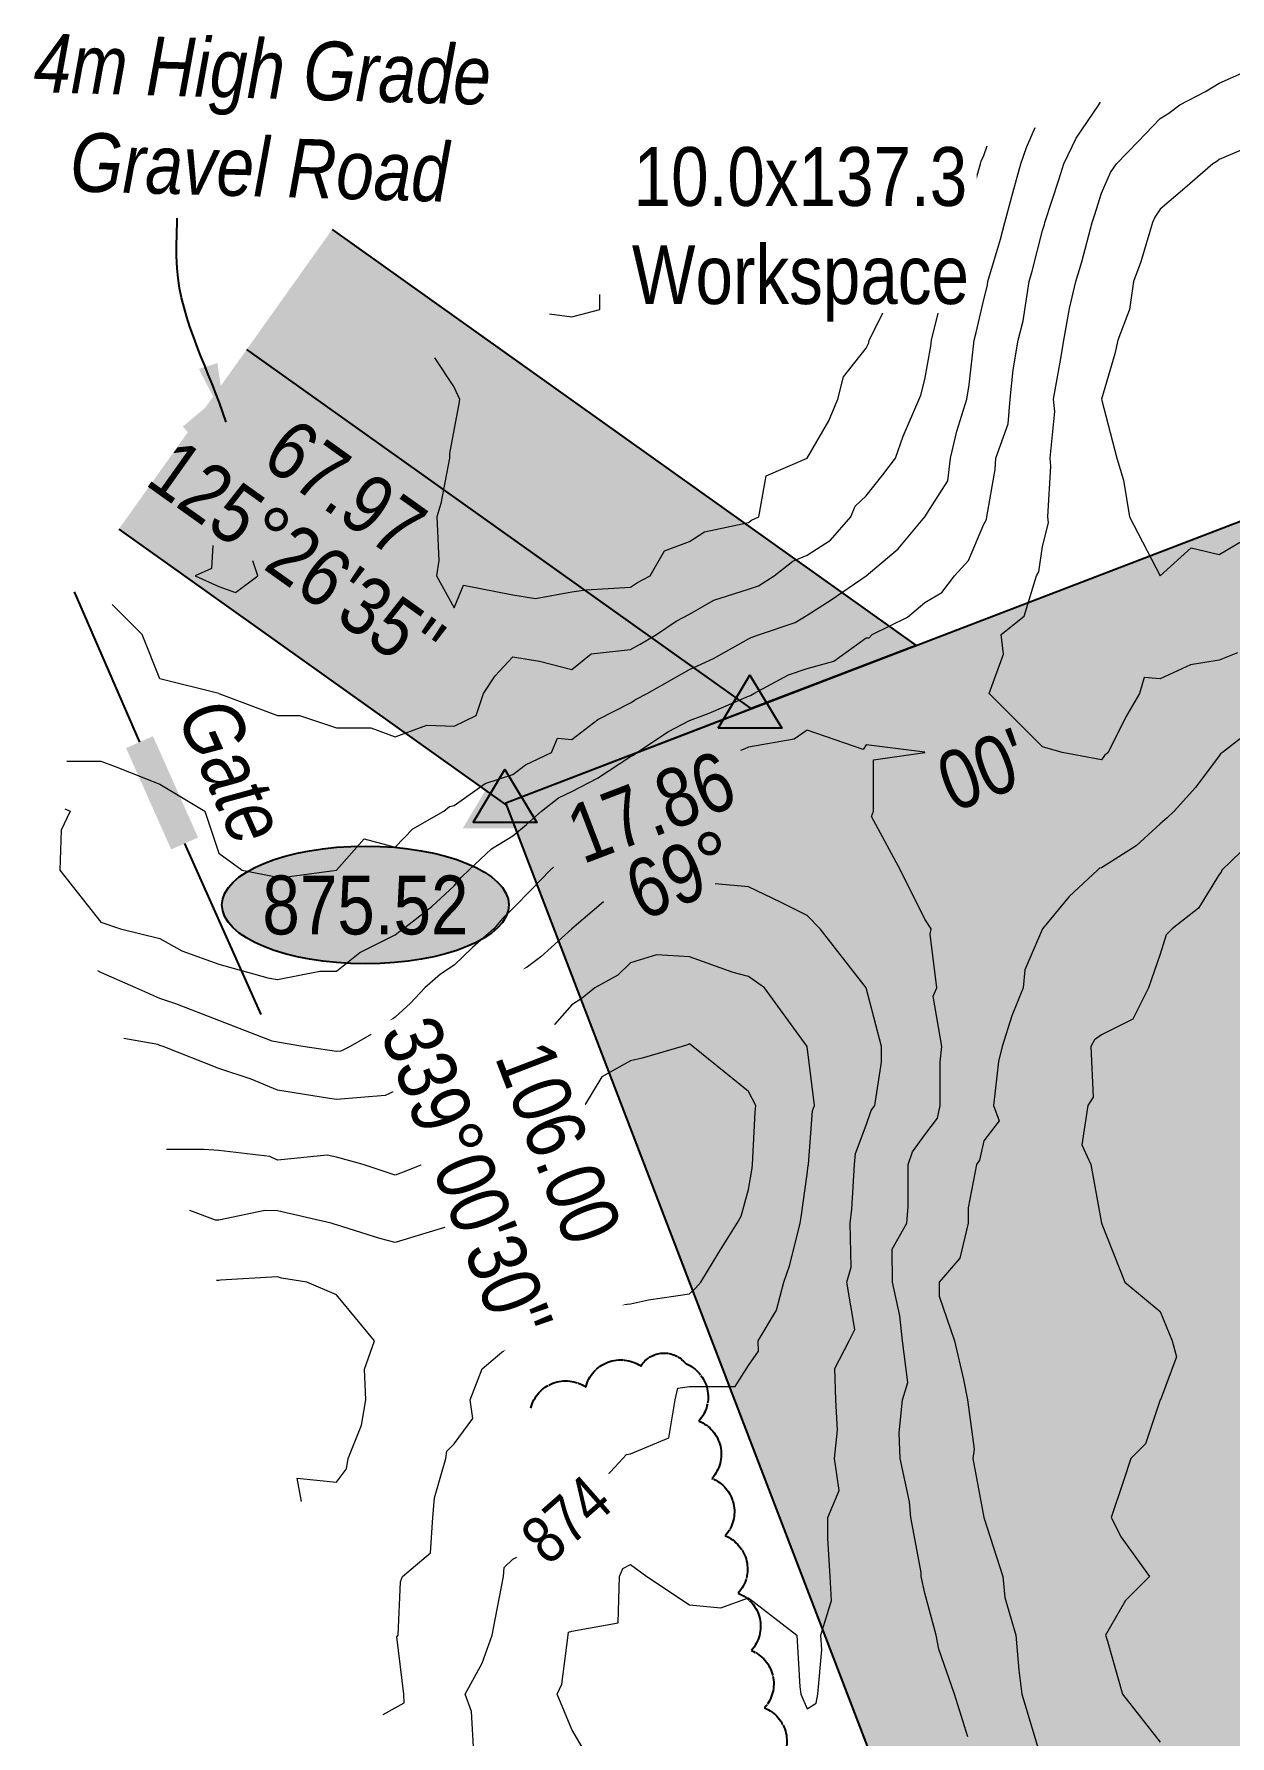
# Model space of a CAD drawing. Extents: x 319862 to 322231, y 5823014 to 5825138.
# Drawn here: x 321317.2 to 321520.4, y 5823536.7 to 5823825.9 of the extents above; entities that cross this region are included whole.
import ezdxf
from ezdxf.enums import TextEntityAlignment as Align

# ---------------------------------------------------------------- set-up
doc = ezdxf.new("R2010")
doc.units = 0
doc.header["$LTSCALE"] = 5
doc.linetypes.add('0', pattern=[1, 1, 0])
for name, color, linetype in [('AS-FENCE', 48, 'foc-FENCE'), ('AS-ROADS', 254, 'Continuous'), ('L-BD1', 253, 'Continuous'), ('L-MON', 1, 'Continuous'), ('P-ELEVATION', 7, 'Continuous'), ('P-PROPOSED', 10, 'Continuous'), ('P-PROPOSED-H', 21, 'Continuous'), ('P-TEMP-H', 41, 'Continuous'), ('P-TEMP_ACCESS ROAD', 46, 'Continuous'), ('T-BUSH', 110, '0')]:
    doc.layers.add(name, color=color, linetype=linetype)
for name, color, linetype, lineweight in [('AS-GENERAL', 48, 'Continuous', 18), ('P-TEMP-T', 46, 'Continuous', 18), ('T-TEXT', 48, 'Continuous', 18)]:
    doc.layers.add(name, color=color, linetype=linetype, lineweight=lineweight)
doc.layers.add('C-TOPO-MAJR', color=7, linetype='Continuous', lineweight=15, true_color=0xd3aa5f)
doc.layers.add('C-TOPO-MINR', color=7, linetype='Continuous', lineweight=13, true_color=0xe9d5af)
doc.layers.add('C-TOPO-MAJR-TEXT', color=7, linetype='Continuous', true_color=0x644b1b)
doc.styles.add('80', font='ARIALN.TTF', dxfattribs={"height": 10})
doc.styles.add('80CG', font='ARIALN.TTF', dxfattribs={"height": 10})
doc.styles.add('80L', font='ARIALN.TTF', dxfattribs={"height": 10})
doc.styles.add('80LS', font='ARIALNI.TTF', dxfattribs={"height": 10})
doc.styles.add('foc-LtypeFont', font='ARIALN.TTF', dxfattribs={"height": 7.35})
doc.styles.get("Standard").update_dxf_attribs({"font": 'ARIALN.TTF'})
doc.linetypes.add('foc-FENCE', pattern='A,10,-1,["X",foc-LtypeFont,S=0.2,R=0,X=-0.625,Y=-0.75],-1.24', length=12.24)
doc.dimstyles.new('Compass 5 000', dxfattribs={"dimscale": 5, "dimtxt": 9, "dimasz": 2, "dimexe": 0.2, "dimexo": 0.0625, "dimgap": 0.5, "dimtad": 0, "dimtih": 1, "dimtoh": 1, "dimzin": 0, "dimdsep": 46, "dimtxsty": '80CG', "dimcen": 0.1, "dimse1": 1, "dimse2": 1, "dimclrd": 256, "dimclrt": 256, "dimaunit": 1, "dimadec": 4, "dimazin": 0, "dimtfac": 0.06, "dimtofl": 0, "dimtmove": 0, "dimatfit": 1, "dimfxl": 0.2, "dimtolj": 1, "dimtzin": 0, "dimlwd": -1, "dimarcsym": 0})

# ---------------------------------------------------------------- blocks, each defined once
blk = doc.blocks.new('TRIA')
blk.add_hatch(color=255).paths.add_polyline_path([(-0.041, 1.521), (-1.475, -0.867), (1.392, -0.867)])
blk = doc.blocks.new('TRIAA')
blk.add_blockref('TRIA', (0, 0))
blk = doc.blocks.new('TRIB')
at = {"color": 1}
blk.add_lwpolyline([(-1.121, -0.667), (-0.041, 1.133), (1.039, -0.667)], close=True, dxfattribs=at)
blk = doc.blocks.new('TRIBB')
blk.add_blockref('TRIB', (0, 0))
blk = doc.blocks.new('TRICC')
for name in ['TRIAA', 'TRIBB']:
    blk.add_blockref(name, (0, 0))
blk = doc.blocks.new('plspike')
blk.add_blockref('TRICC', (0, 0))
blk = doc.blocks.new('we')
at = {"layer": 'P-ELEVATION'}
h = blk.add_hatch(color=111, dxfattribs=at)
h.dxf.hatch_style = 1
edge = h.paths.add_edge_path()
edge.add_ellipse((0, 0), major_axis=(-24.38, 0), ratio=0.410256, start_angle=0, end_angle=360)
at = {"layer": 'P-ELEVATION', "color": 7, "flags": 128}
blk.add_lwpolyline([(0, 0, 12.5, 0, 0), (-12.42, -6.43, 0, 0, 0)], format="xyseb", dxfattribs=at)
at = {"layer": 'P-ELEVATION', "color": 7}
blk.add_ellipse((0, 0), major_axis=(-24.38, 0), ratio=0.410256, dxfattribs=at)
at = {"layer": 'P-ELEVATION', "style": '80'}
blk.add_attdef('ELEVATION', text='', height=10, dxfattribs=at).set_placement((0, 0), align=Align.MIDDLE_CENTER)

msp = doc.modelspace()

# ---------------------------------------------------------------- hatches: boundary and pattern name
at = {"layer": 'P-PROPOSED-H'}
h = msp.add_hatch(color=256, dxfattribs=at)
h.dxf.hatch_style = 1
h.paths.add_polyline_path([(321644.817, 5823790.079), (321739.664, 5823542.673), (321492.258, 5823447.826), (321397.411, 5823695.232)])
h = msp.add_hatch(color=256, dxfattribs=at)
h.dxf.hatch_style = 1
h.paths.add_polyline_path([(321353.367, 5823772.26), (321331.623, 5823741.713), (321397.594, 5823694.755), (321397.411, 5823695.232), (321439.082, 5823711.247)])
at = {"layer": 'P-TEMP-H'}
h = msp.add_hatch(color=256, dxfattribs=at)
h.dxf.hatch_style = 1
h.paths.add_polyline_path([(321367.862, 5823792.624), (321353.367, 5823772.26), (321439.082, 5823711.247), (321467.134, 5823721.962)])

# ---------------------------------------------------------------- linework, layer by layer
at = {"layer": 'AS-FENCE', "flags": 128}
for points in [[(321324.054, 5823731.078), (321335.155, 5823705.547)], [(321342.815, 5823688.334), (321355.792, 5823659.269)]]:
    msp.add_lwpolyline(points, dxfattribs=at)
at = {"layer": 'AS-GENERAL', "const_width": 4.999, "flags": 128}
msp.add_lwpolyline([(321342.815, 5823688.334), (321335.155, 5823705.547)], dxfattribs=at)
at = {"layer": 'AS-ROADS', "flags": 128}
msp.add_lwpolyline([(321346.339, 5823762.386, 9.999, 9.999, 0), (321381.125, 5823721.197, 9.999, 9.999, 0), (321412.552, 5823686.462, 0, 0, 0)], format="xyseb", dxfattribs=at)
at = {"layer": 'C-TOPO-MAJR', "linetype": 'ByBlock', "lineweight": 15, "flags": 128}
for points, elevation in [([(321348.607, 5823713.814), (321358.607, 5823710.061), (321362.36, 5823710.061), (321368.607, 5823707.98), (321374.441, 5823707.98), (321378.607, 5823706.445), (321383.992, 5823708.429), (321388.607, 5823708.258), (321392.358, 5823710.064), (321393.607, 5823713.814), (321395.607, 5823716.815), (321398.607, 5823720.064), (321403.108, 5823719.313), (321408.607, 5823717.888), (321411.872, 5823720.549), (321418.607, 5823721.314), (321420.201, 5823722.22), (321423.007, 5823723.814), (321426.312, 5823726.109), (321428.607, 5823727.314), (321432.734, 5823729.687), (321438.607, 5823731.523), (321440.326, 5823732.096), (321443.007, 5823733.814), (321446.151, 5823736.27), (321448.607, 5823737.314), (321452.547, 5823739.875), (321456.035, 5823743.814), (321456.77, 5823745.651), (321458.607, 5823747.415), (321461.464, 5823750.957), (321463.607, 5823753.814), (321464.887, 5823757.534), (321467.606, 5823763.814), (321467.94, 5823764.481), (321468.607, 5823767.15), (321469.591, 5823772.831), (321469.698, 5823773.814), (321471.506, 5823780.915), (321472.179, 5823783.814), (321473.537, 5823788.885), (321475.089, 5823793.814), (321475.931, 5823796.49), (321478.061, 5823803.814), (321478.159, 5823804.262), (321478.607, 5823805.244), (321479.181, 5823806.856)], 2190), ([(321347.617, 5823738.969), (321347.356, 5823735.065), (321344.607, 5823733.814), (321348.607, 5823731.995), (321351.467, 5823730.954), (321355.274, 5823733.814), (321354.434, 5823736.332)], 2190), ([(321348.607, 5823713.814), (321338.607, 5823716.314), (321335.605, 5823723.814), (321330.492, 5823728.927)], 2190), ([(321448.607, 5823653.814), (321441.335, 5823663.814), (321438.607, 5823665.75), (321435.998, 5823666.423), (321428.607, 5823669.092), (321423.019, 5823669.402), (321418.607, 5823668.044), (321416.451, 5823665.971), (321412.497, 5823663.814), (321410.357, 5823662.064), (321408.607, 5823660.897), (321405.274, 5823657.147), (321402.745, 5823653.814), (321401.216, 5823651.206), (321398.607, 5823647.147), (321397.383, 5823645.039), (321396.207, 5823643.814), (321392, 5823640.421), (321388.607, 5823636.507), (321386.765, 5823635.656), (321383.222, 5823633.814), (321379.941, 5823632.481), (321378.607, 5823631.996), (321373.152, 5823633.814), (321368.607, 5823635.064), (321367.045, 5823635.376), (321358.607, 5823634.504), (321357.273, 5823635.149), (321348.607, 5823636.166), (321346.108, 5823636.313), (321339.718, 5823636.313)], 2185), ([(321391.941, 5823533.814), (321391.548, 5823540.873), (321390.459, 5823543.814), (321393.37, 5823549.052), (321395.059, 5823553.814), (321395.635, 5823556.787), (321396.995, 5823563.814), (321397.093, 5823565.329), (321398.607, 5823566.755), (321403.222, 5823569.199), (321407.837, 5823573.814), (321407.94, 5823574.481), (321408.607, 5823574.529), (321413.091, 5823579.331), (321417.273, 5823583.814), (321417.892, 5823584.529), (321418.607, 5823584.648), (321425.078, 5823587.344), (321426.193, 5823593.814), (321426.607, 5823595.814), (321428.607, 5823596.072), (321436.349, 5823596.072), (321438.607, 5823599.648), (321440.331, 5823602.09), (321440.274, 5823603.814), (321443.399, 5823609.023), (321444.659, 5823613.814), (321445.666, 5823616.756), (321447.388, 5823623.814), (321447.566, 5823624.856), (321448.607, 5823632.146), (321448.793, 5823633.629), (321448.804, 5823633.814), (321449.516, 5823642.905), (321449.857, 5823643.814), (321448.607, 5823653.814)], 2185)]:
    msp.add_lwpolyline(points, dxfattribs=dict(at, elevation=elevation))
at = {"layer": 'C-TOPO-MINR', "lineweight": 13, "flags": 128}
for points, elevation in [([(321521.703, 5823720.719), (321518.607, 5823719.48), (321513.751, 5823718.671), (321508.607, 5823716.314), (321505.88, 5823716.541), (321505.078, 5823713.814), (321502.681, 5823709.74), (321499.717, 5823703.814), (321499.147, 5823703.274), (321498.607, 5823702.566), (321491.943, 5823703.814), (321488.607, 5823704.723), (321479.516, 5823713.814), (321481.94, 5823720.482), (321481.547, 5823723.814), (321485.449, 5823726.972), (321487.573, 5823733.814), (321487.941, 5823734.48), (321488.607, 5823738.811), (321489.608, 5823742.814), (321489.49, 5823743.814), (321489.996, 5823752.426), (321489.889, 5823753.814), (321490.701, 5823761.721), (321490.444, 5823763.814), (321491.711, 5823770.711), (321492.207, 5823773.814), (321493.183, 5823779.238), (321494.233, 5823783.814), (321495.274, 5823787.147), (321497.007, 5823793.814), (321497.395, 5823795.027), (321498.607, 5823798.815), (321500.117, 5823802.305), (321501.188, 5823803.814), (321504.837, 5823807.585), (321508.607, 5823811.481), (321510.036, 5823812.386), (321511.94, 5823813.814), (321516.312, 5823816.109), (321518.607, 5823817.499), (321522.971, 5823819.451)], 2187), ([(321322.472, 5823694.191), (321323.389, 5823693.814), (321321.842, 5823690.579), (321321.638, 5823683.814), (321328.607, 5823674.969), (321331.941, 5823673.814), (321338.607, 5823672.192), (321342.357, 5823670.064), (321348.607, 5823667.815), (321356.94, 5823665.482), (321358.607, 5823665.243), (321365.807, 5823666.614), (321368.607, 5823666.614), (321372.607, 5823669.814), (321378.607, 5823672.815), (321379.143, 5823673.279), (321379.97, 5823673.814), (321384.807, 5823677.614), (321388.607, 5823681.121), (321389.836, 5823682.586), (321391.108, 5823683.814), (321394.987, 5823687.435), (321398.607, 5823689.648), (321400.88, 5823691.542), (321403.445, 5823693.814), (321406.353, 5823696.068), (321408.607, 5823697.148), (321412.991, 5823699.431), (321418.607, 5823703.133), (321419.099, 5823703.323), (321419.641, 5823703.814), (321425.046, 5823707.376), (321428.607, 5823709.231), (321431.94, 5823710.481), (321438.607, 5823713.38), (321438.977, 5823713.444), (321439.515, 5823713.814), (321445.433, 5823716.989), (321448.607, 5823718.07), (321453.107, 5823719.314), (321458.607, 5823723.243), (321459.147, 5823723.274), (321459.659, 5823723.814), (321465.625, 5823726.796), (321468.607, 5823729.297), (321471.465, 5823730.957), (321473.608, 5823733.814), (321476.015, 5823736.407), (321478.607, 5823742.566), (321479.051, 5823743.37), (321479.119, 5823743.814), (321480.563, 5823751.858), (321480.652, 5823753.814), (321482.774, 5823759.648), (321483.072, 5823763.814), (321483.607, 5823768.814), (321484.456, 5823773.814), (321485.274, 5823777.148), (321486.327, 5823783.814), (321486.851, 5823785.571), (321488.607, 5823792.482), (321488.924, 5823793.497), (321489.007, 5823793.814), (321491.334, 5823801.087), (321492.207, 5823803.814), (321494.283, 5823808.138), (321498.153, 5823813.814), (321498.321, 5823814.1), (321498.457, 5823814.252)], 2188), ([(321322.805, 5823702.298), (321328.607, 5823702.298), (321330.989, 5823701.432), (321338.607, 5823698.386), (321346.225, 5823693.814), (321348.607, 5823686.669), (321352.605, 5823683.814), (321358.607, 5823682.614), (321359.807, 5823682.614), (321368.599, 5823683.814), (321368.605, 5823683.817), (321368.607, 5823683.817), (321373.313, 5823689.108), (321378.607, 5823687.727), (321381.586, 5823690.835), (321386.843, 5823693.814), (321387.818, 5823694.603), (321388.607, 5823694.782), (321393.89, 5823698.531), (321398.607, 5823700.064), (321400.72, 5823701.702), (321405.13, 5823703.814), (321406.183, 5823706.238), (321408.607, 5823705.976), (321413.001, 5823709.42), (321418.607, 5823712.224), (321419.566, 5823712.855), (321421.407, 5823713.814), (321425.998, 5823716.423), (321428.607, 5823717.905), (321432.669, 5823719.752), (321438.607, 5823723.082), (321439.084, 5823723.338), (321440.482, 5823723.814), (321446.576, 5823725.846), (321448.607, 5823727.148), (321452.669, 5823729.752), (321458.606, 5823733.814), (321458.607, 5823733.814), (321458.607, 5823733.815), (321464.046, 5823738.375), (321468.606, 5823743.814), (321468.607, 5823743.815), (321468.607, 5823743.815), (321472.478, 5823749.943), (321472.971, 5823753.814), (321474.048, 5823758.373), (321475.723, 5823763.814), (321476.148, 5823766.273), (321476.971, 5823773.814), (321477.303, 5823775.118), (321478.607, 5823780.736), (321479.214, 5823783.208), (321479.309, 5823783.814), (321481.445, 5823790.976), (321482.166, 5823793.814), (321483.54, 5823798.881), (321484.878, 5823803.814), (321485.857, 5823806.564), (321487.321, 5823809.979)], 2189), ([(321525.107, 5823807.314), (321518.607, 5823804.528), (321518.199, 5823804.222), (321517.555, 5823803.814), (321512.753, 5823799.668), (321508.607, 5823796.088), (321507.663, 5823794.758), (321507.255, 5823793.814), (321505.274, 5823787.148), (321504.036, 5823783.814), (321503.358, 5823779.064), (321501.365, 5823773.814), (321500.893, 5823771.529), (321498.608, 5823763.814), (321498.609, 5823763.813), (321501.216, 5823753.814), (321502.358, 5823750.064), (321503.344, 5823743.814), (321508.607, 5823733.817), (321513.871, 5823738.55), (321518.607, 5823737.414), (321522.607, 5823739.814)], 2186), ([(321385.269, 5823770.822), (321388.607, 5823765.814), (321389.516, 5823763.814), (321389.407, 5823763.014), (321388.607, 5823758.813), (321387.808, 5823754.613), (321387.839, 5823753.814), (321386.35, 5823746.071), (321385.692, 5823743.814), (321385.998, 5823736.423), (321385.606, 5823733.814), (321388.607, 5823728.36), (321390.229, 5823732.192), (321398.607, 5823730.553), (321402.453, 5823729.968), (321408.607, 5823731.087), (321410.975, 5823731.446), (321418.607, 5823731.87), (321419.754, 5823732.667), (321421.94, 5823733.814), (321424.365, 5823738.056), (321428.607, 5823739.647), (321431.171, 5823741.25), (321438.607, 5823742.877), (321439.133, 5823743.288), (321440.372, 5823743.814), (321441.608, 5823750.813), (321448.607, 5823753.812), (321448.608, 5823753.814), (321448.608, 5823753.814), (321452.291, 5823760.131), (321453.792, 5823763.814), (321454.784, 5823767.637), (321458.607, 5823772.482), (321459.051, 5823773.37), (321459.162, 5823773.814), (321462.311, 5823780.111), (321463.607, 5823783.814), (321464.163, 5823788.258), (321466.94, 5823793.814), (321467.496, 5823794.926), (321468.607, 5823796.756), (321470.298, 5823802.124), (321470.731, 5823803.614)], 2191), ([(321404.812, 5823778.321), (321408.607, 5823777.814), (321413.345, 5823779.077), (321413.345, 5823781.595)], 2192), ([(321475.88, 5823536.541), (321473.607, 5823543.814), (321470.988, 5823551.433), (321470.53, 5823553.814), (321468.607, 5823560.956), (321467.962, 5823563.814), (321467.962, 5823564.46), (321466.238, 5823573.814), (321465.96, 5823576.461), (321464.422, 5823583.814), (321464.217, 5823588.204), (321464.823, 5823593.814), (321465.69, 5823596.731), (321464.789, 5823603.814), (321464.321, 5823608.1), (321463.123, 5823613.814), (321463.033, 5823619.388), (321465.53, 5823623.814), (321465.75, 5823626.671), (321465.75, 5823633.814), (321466.502, 5823635.919), (321468.607, 5823638.814), (321470.75, 5823641.671), (321471.216, 5823643.814), (321471.216, 5823651.205), (321471.465, 5823653.814), (321470.036, 5823662.385), (321470.607, 5823663.814), (321469.515, 5823672.906), (321469.659, 5823673.814), (321468.607, 5823675.478), (321464.44, 5823683.814), (321459.518, 5823692.903), (321459.86, 5823693.814), (321459.86, 5823702.562), (321468.607, 5823703.812), (321468.609, 5823703.812), (321468.611, 5823703.814), (321468.607, 5823703.817), (321468.606, 5823703.816), (321458.607, 5823705.067), (321458.13, 5823704.291), (321448.607, 5823707.564), (321446.385, 5823706.037), (321438.607, 5823704.684), (321438.001, 5823704.42), (321437.26, 5823704.142)], 2187), ([(321524.505, 5823707.916), (321519.195, 5823703.814), (321518.857, 5823703.564), (321518.607, 5823703.226), (321514.607, 5823697.814), (321510.987, 5823693.814), (321509.743, 5823692.678), (321508.607, 5823691.641), (321504.516, 5823687.905), (321498.607, 5823684.185), (321498.284, 5823684.137), (321497.939, 5823683.814), (321493.124, 5823679.298), (321488.607, 5823673.815), (321488.607, 5823673.815), (321488.607, 5823673.814), (321485.577, 5823666.844), (321485.274, 5823663.814), (321483.369, 5823659.052), (321481.733, 5823653.814), (321481.108, 5823651.314), (321480.274, 5823643.814), (321481.216, 5823641.206), (321478.607, 5823637.814), (321477.893, 5823634.528), (321477.358, 5823633.814), (321475.976, 5823626.445), (321475.976, 5823623.814), (321474.565, 5823617.857), (321471.007, 5823613.814), (321471.007, 5823611.415), (321473.607, 5823603.814), (321475.159, 5823597.262), (321475.83, 5823593.814), (321476.994, 5823585.427), (321476.756, 5823583.814), (321478.607, 5823573.815), (321478.607, 5823573.814), (321478.607, 5823573.813), (321481.822, 5823563.814), (321482.208, 5823560.214), (321484.036, 5823553.814), (321484.544, 5823547.877), (321485.093, 5823543.814), (321487.839, 5823534.582)], 2188), ([(321523.941, 5823688.481), (321519.061, 5823683.814), (321518.94, 5823683.482), (321518.607, 5823683.047), (321515.078, 5823677.343), (321510.607, 5823673.814), (321509.607, 5823672.814), (321508.607, 5823669.53), (321507.125, 5823665.296), (321506.607, 5823663.814), (321503.941, 5823658.481), (321498.607, 5823655.815), (321497.43, 5823654.991), (321496.789, 5823653.814), (321497.179, 5823645.243), (321496.299, 5823643.814), (321495.273, 5823637.149), (321496.821, 5823633.814), (321498.607, 5823623.819), (321498.609, 5823623.814), (321498.615, 5823623.806), (321502.605, 5823613.814), (321508.607, 5823608.813), (321510.607, 5823603.814), (321511.334, 5823601.087), (321508.61, 5823593.814), (321508.609, 5823593.812), (321508.607, 5823593.806), (321506.107, 5823586.315), (321503.606, 5823583.814), (321502.356, 5823580.066), (321500.27, 5823573.814), (321501.935, 5823570.486), (321506.789, 5823563.814), (321502.698, 5823559.723), (321499.32, 5823553.814), (321499.605, 5823552.817), (321502.179, 5823543.814), (321508.607, 5823535.631)], 2189), ([(321405.509, 5823684.288), (321404.941, 5823683.814), (321401.828, 5823680.594), (321398.607, 5823677.262), (321396.853, 5823675.568), (321395.382, 5823673.814), (321391.742, 5823670.68), (321388.607, 5823667.638), (321386.286, 5823666.136), (321383.607, 5823663.814), (321381.207, 5823661.214), (321378.607, 5823658.815), (321375.781, 5823656.64), (321370.961, 5823653.814), (321369.362, 5823653.059), (321368.607, 5823652.997), (321362.89, 5823653.814), (321358.607, 5823654.564), (321357.699, 5823654.723), (321348.607, 5823658.259), (321341.335, 5823661.087), (321338.607, 5823662.014), (321334.516, 5823663.814), (321328.607, 5823666.414), (321328.064, 5823666.686)], 2187), ([(321410.96, 5823533.814), (321408.607, 5823537.814), (321406.107, 5823543.814), (321406.893, 5823545.529), (321407.963, 5823553.814), (321408.067, 5823554.354), (321408.607, 5823554.528), (321416.487, 5823555.935), (321416.732, 5823563.814), (321417.273, 5823565.148), (321418.607, 5823565.815), (321421.335, 5823563.814), (321428.607, 5823558.966), (321433.941, 5823558.48), (321438.607, 5823560.178), (321446.842, 5823553.814), (321447.357, 5823545.064), (321447.496, 5823543.814), (321448.607, 5823541.315), (321450.145, 5823542.276), (321450.425, 5823543.814), (321451.108, 5823551.314), (321450.915, 5823553.814), (321452.724, 5823559.697), (321452.495, 5823563.814), (321452.135, 5823570.286), (321452.135, 5823573.814), (321454.023, 5823578.398), (321453.25, 5823583.814), (321453.769, 5823588.652), (321453.456, 5823593.814), (321453.295, 5823599.127), (321455.749, 5823603.814), (321456.671, 5823605.75), (321455.363, 5823613.814), (321456.054, 5823616.368), (321455.899, 5823623.814), (321456.199, 5823626.222), (321456.647, 5823633.814), (321456.789, 5823635.632), (321458.607, 5823640.48), (321459.485, 5823642.937), (321460.123, 5823643.814), (321461.239, 5823651.182), (321461.239, 5823653.814), (321458.607, 5823663.812), (321458.606, 5823663.814), (321458.602, 5823663.819), (321450.782, 5823673.814), (321448.607, 5823676.088), (321444.062, 5823678.36), (321438.607, 5823680.956), (321432.983, 5823681.492)], 2186), ([(321413.978, 5823678.443), (321408.608, 5823673.814), (321408.608, 5823673.814), (321408.607, 5823673.813), (321403.369, 5823669.052), (321398.607, 5823665.48), (321397.712, 5823664.709), (321396.79, 5823663.814), (321393.516, 5823658.905), (321389.575, 5823653.814), (321389.219, 5823653.202), (321388.607, 5823652.564), (321384.232, 5823648.189), (321378.607, 5823646.314), (321376.909, 5823645.512), (321368.607, 5823644.835), (321367.416, 5823645.005), (321358.607, 5823646.414), (321354.125, 5823648.297), (321348.607, 5823650.093), (321339.195, 5823653.814), (321338.607, 5823654.014), (321338.251, 5823654.171), (321332.475, 5823655.19)], 2186), ([(321376.551, 5823540.32), (321378.607, 5823541.506), (321380.108, 5823542.314), (321380.071, 5823543.814), (321378.884, 5823553.537), (321379.082, 5823553.814), (321379.516, 5823562.906), (321379.856, 5823563.814), (321384.607, 5823567.814), (321384.971, 5823573.814), (321385.275, 5823577.147), (321387.178, 5823583.814), (321387.357, 5823585.065), (321388.607, 5823586.315), (321391.766, 5823590.656), (321391.335, 5823593.814), (321393.362, 5823599.06), (321398.607, 5823603.512), (321399.272, 5823603.149), (321399.161, 5823603.814), (321402.745, 5823609.676), (321408.607, 5823610.353), (321412.893, 5823609.528), (321418.607, 5823610.13), (321421.65, 5823610.772), (321428.607, 5823611.814), (321429.633, 5823612.788), (321430.512, 5823613.814), (321433.606, 5823618.813), (321436.702, 5823623.814), (321437.395, 5823625.027), (321438.607, 5823629.53), (321439.232, 5823633.189), (321439.321, 5823633.814), (321439.744, 5823642.677), (321439.857, 5823643.814), (321438.607, 5823646.195), (321429.194, 5823653.814), (321428.607, 5823654.268), (321428.275, 5823654.147), (321427.36, 5823653.814), (321420.551, 5823651.87), (321418.607, 5823651.401), (321413.719, 5823648.703), (321410.749, 5823643.814), (321411.215, 5823641.206), (321408.607, 5823640.958), (321405.546, 5823636.875), (321400.274, 5823633.814), (321400.186, 5823632.235), (321398.607, 5823632.049), (321395.629, 5823626.793), (321389.273, 5823623.814), (321388.607, 5823623.259), (321388.251, 5823623.457), (321378.607, 5823620.564), (321376.008, 5823621.215), (321368.607, 5823623.551), (321368.38, 5823623.587), (321367.699, 5823623.814), (321358.607, 5823625.898), (321356.433, 5823625.988), (321348.607, 5823624.34), (321348.081, 5823624.34), (321343.695, 5823625.948)], 2184), ([(321362.66, 5823576.523), (321361.941, 5823580.48), (321368.607, 5823579.813), (321370.347, 5823582.074), (321370.608, 5823583.814), (321372.893, 5823589.529), (321373.607, 5823593.814), (321373.389, 5823599.032), (321375.077, 5823603.814), (321368.607, 5823611.672), (321363.61, 5823613.814), (321359.289, 5823614.496), (321358.607, 5823614.724), (321348.93, 5823614.137), (321348.607, 5823614.07), (321348.242, 5823614.099)], 2183)]:
    msp.add_lwpolyline(points, dxfattribs=dict(at, elevation=elevation))
at = {"layer": 'P-PROPOSED'}
msp.add_lwpolyline([(321331.623, 5823741.713), (321397.594, 5823694.755), (321397.411, 5823695.232), (321439.082, 5823711.247), (321353.367, 5823772.26)], dxfattribs=at)
at = {"layer": 'P-TEMP_ACCESS ROAD', "flags": 128}
msp.add_lwpolyline([(321367.862, 5823792.624), (321467.134, 5823721.962), (321439.082, 5823711.247), (321353.367, 5823772.26)], dxfattribs=at)
at = {"layer": 'T-BUSH', "flags": 128}
msp.add_lwpolyline([(321401.647, 5823592.408, -0.5205671), (321410.985, 5823595.982, -0.5205671), (321420.323, 5823599.556, -0.5205671), (321427.967, 5823599.955, -0.5205671), (321430.196, 5823590.208, -0.5205671), (321432.426, 5823580.461, -0.5205671), (321434.655, 5823570.714, -0.5205671), (321436.884, 5823560.967, -0.5205671), (321439.113, 5823551.22, -0.5205671), (321441.343, 5823541.473, -0.5205671), (321443.572, 5823531.727, -0.5205671), (321447.841, 5823522.693, -0.5205671), (321452.171, 5823513.681, -0.5205671), (321456.502, 5823504.669, -0.5205671), (321460.833, 5823495.657, -0.5205671), (321465.164, 5823486.644, -0.5205671), (321468.128, 5823477.178, -0.5205671), (321470.052, 5823467.366, -0.5205671), (321471.975, 5823457.555, -0.5205671), (321473.899, 5823447.743, -0.5205671), (321475.823, 5823437.931, -0.5205671), (321477.747, 5823428.119, -0.5205671), (321479.671, 5823418.307, -0.5205671), (321481.595, 5823408.496, -0.5205671), (321488.803, 5823409.242, -0.5205671), (321497.811, 5823413.582, -0.5205671), (321507.06, 5823416.24, -0.5205671), (321516.926, 5823414.616, -0.5205671), (321526.792, 5823412.992, -0.5205671), (321533.91, 5823406.642, -0.5205671), (321541.923, 5823402.447, -0.5205671), (321551.922, 5823402.375, -0.5205671), (321561.92, 5823402.304, -0.5205671), (321571.919, 5823402.233, -0.5205671), (321581.917, 5823402.162, -0.5205671), (321591.915, 5823402.091, -0.5205671), (321601.914, 5823402.02, -0.5205671), (321611.912, 5823401.949, -0.5205671), (321621.911, 5823401.877, -0.5205671), (321631.909, 5823401.806, -0.5205671), (321641.907, 5823401.735, -0.5205671), (321651.906, 5823401.664, -0.5205671), (321661.904, 5823401.593, -0.5205671), (321671.902, 5823401.522, -0.5205671), (321681.901, 5823401.45, -0.5205671), (321691.899, 5823401.379, -0.5205671), (321701.898, 5823401.308, -0.5205671), (321711.173, 5823400.126, -0.5205671), (321715.29, 5823391.014, -0.5205671), (321719.407, 5823381.902, -0.5205671), (321721.889, 5823376.409, -0.5205671)], format="xyb", dxfattribs=at)

# ---------------------------------------------------------------- block references
at = {"layer": 'L-MON', "xscale": 4.99932135, "yscale": 4.99932135, "zscale": 4.99932135}
for p in [(321439.082, 5823711.247), (321397.442, 5823695.244)]:
    msp.add_blockref('plspike', p, dxfattribs=at)

# ---------------------------------------------------------------- texts
at = {"layer": 'AS-GENERAL', "style": '80LS'}
msp.add_text('Gate', height=9.9986, rotation=293.99028, dxfattribs=at).set_placement((321351.039, 5823700.687), align=Align.MIDDLE_CENTER)
at = {"layer": 'L-BD1', "style": '80L'}
for s, height, rotation, p in [('67.97', 9.9986, 324.5564, (321370.123, 5823748.676)), ("125°26'35''", 9.99864, 324.5564, (321361.86, 5823737.068)), ("00'", 9.9986, 20.9751, (321478.539, 5823700.902))]:
    msp.add_text(s, height=height, rotation=rotation, dxfattribs=at).set_placement(p, align=Align.MIDDLE)
at = {"layer": 'L-BD1', "linetype": 'Continuous', "char_height": 9.9986, "attachment_point": 2, "rotation": 20.9751, "style": '80L'}
for s, insert, width in [('17.86', (321420.268, 5823699.226), 30.42126), ('69°', (321425.369, 5823687.773), 20.76675)]:
    msp.add_mtext(s, dxfattribs=dict(at, insert=insert, width=width))
at = {"layer": 'T-TEXT', "insert": (321356.184, 5823824.903), "char_height": 9.99864, "width": 77.48375, "attachment_point": 2, "rotation": 358.40233, "style": '80LS'}
msp.add_mtext('4m High Grade Gravel Road', dxfattribs=at)

# ---------------------------------------------------------------- leaders
at = {"layer": 'T-TEXT', "path_type": 1}
msp.add_leader([(321349.856, 5823759.93), (321341.534, 5823786.038), (321341.534, 5823794.586)], dimstyle='Compass 5 000', override={"dimgap": 0.5, "dimtad": 0}, dxfattribs=at)

# ---------------------------------------------------------------- next in the draw order: texts
at = {"layer": 'C-TOPO-MAJR-TEXT', "color": 251, "linetype": 'Continuous', "lineweight": -3, "true_color": 0x6b6b6b, "insert": (321407.68, 5823573.454, 2185), "char_height": 8, "width": 18.18601, "attachment_point": 5, "rotation": 41.2855, "bg_fill": 3, "box_fill_scale": 1.181818, "bg_fill_color": 256, "bg_fill_true_color": 13158600, "bg_fill_transparency": 0}
msp.add_mtext('{\\C256;874}', dxfattribs=at)

# ---------------------------------------------------------------- next in the draw order: linework, layer by layer
at = {"layer": 'P-PROPOSED'}
msp.add_lwpolyline([(321644.817, 5823790.079), (321739.664, 5823542.673), (321492.258, 5823447.826), (321397.411, 5823695.232)], close=True, dxfattribs=at)

# ---------------------------------------------------------------- next in the draw order: texts
at = {"layer": 'L-BD1', "linetype": 'Continuous', "insert": (321411.062, 5823639.301), "char_height": 9.99864, "width": 56.29972, "attachment_point": 2, "rotation": 290.9751, "style": '80L', "bg_fill": 3, "box_fill_scale": 1.15, "bg_fill_color": 256, "bg_fill_true_color": 256, "bg_fill_transparency": 0}
msp.add_mtext("106.00\\P339°00'30'' ", dxfattribs=at)
at = {"layer": 'P-TEMP-T', "insert": (321447.455, 5823791.808), "char_height": 9.99864, "width": 56.8931, "attachment_point": 5, "style": '80CG', "bg_fill": 3, "box_fill_scale": 1.15, "bg_fill_color": 256, "bg_fill_true_color": 256, "bg_fill_transparency": 0}
msp.add_mtext('\\A1;10.0x137.3\\PWorkspace', dxfattribs=at)

# ---------------------------------------------------------------- next in the draw order: block references
at = {"xscale": 0.99986427, "yscale": 0.99986427, "zscale": 0.99986427}
msp.add_blockref('we', (321373.54, 5823677.883), dxfattribs=at).add_auto_attribs({'ELEVATION': '875.52'})

doc.saveas('drawing.dxf')
